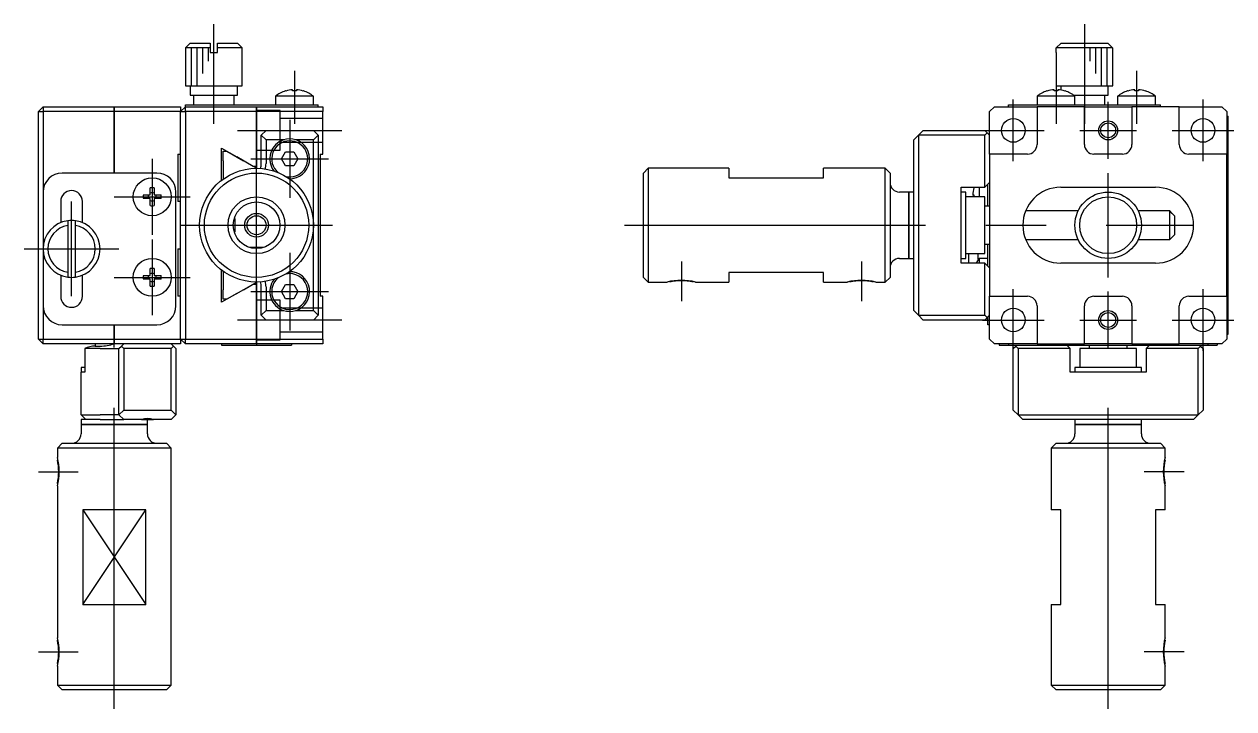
# Model space of a CAD drawing. Extents: x -71 to 199, y -105 to 73.
# Drawn here: x 71.9 to 199.5, y -51 to 21.2 of the extents above; entities that cross this region are included whole.
import ezdxf

# ---------------------------------------------------------------- set-up
doc = ezdxf.new("R2010")
doc.units = 0
doc.linetypes.add('CENTER', pattern=[50.8, 31.75, -6.35, 6.35, -6.35])
doc.linetypes.add('DASHED', pattern=[19.05, 12.7, -6.35])
doc.layers.get('0').update_dxf_attribs({"linetype": 'CONTINUOUS'})
doc.layers.add('CENTER', color=1, linetype='CENTER')

msp = doc.modelspace()

# ---------------------------------------------------------------- linework, layer by layer
at = {"color": 7, "linetype": 'CONTINUOUS'}
for p, q in [((89.42, 19.2), (88.92, 18.7)), ((89.42, 19.2), (91.52, 19.2)), ((91.52, 19.2), (91.52, 18.7)), ((92.32, 19.2), (94.42, 19.2)), ((92.32, 18.7), (92.32, 19.2)), ((94.92, 18.7), (94.42, 19.2)), ((180.73, 18.7), (181.24, 19.2)), ((181.24, 19.2), (186.17, 19.2)), ((186.17, 19.2), (186.68, 18.7)), ((88.92, 18.7), (88.92, 14.7)), ((91.52, 18.7), (88.92, 18.7)), ((89.52, 18.7), (89.52, 14.7)), ((90.12, 18.7), (90.12, 14.7)), ((90.72, 18.7), (90.72, 16)), ((91.32, 18.7), (91.32, 17.3)), ((91.52, 18.7), (91.52, 18.2)), ((91.52, 18.2), (92.32, 18.2)), ((94.92, 18.7), (92.32, 18.7)), ((92.32, 18.2), (92.32, 18.7)), ((94.92, 14.7), (94.92, 18.7)), ((180.71, 18.2), (180.71, 14.7)), ((180.71, 18.2), (180.73, 18.2)), ((186.68, 18.7), (180.73, 18.7)), ((180.73, 18.2), (180.73, 18.7)), ((184.31, 17.3), (184.31, 18.7)), ((184.91, 16), (184.91, 18.7)), ((185.51, 14.7), (185.51, 18.7)), ((186.11, 14.7), (186.11, 18.7)), ((186.68, 18.7), (186.68, 18.2)), ((186.68, 18.2), (186.71, 18.2)), ((186.71, 14.7), (186.71, 18.2)), ((88.92, 14.7), (91.92, 14.7)), ((89.42, 14.7), (89.42, 13.7)), ((91.92, 14.7), (94.92, 14.7)), ((94.42, 13.7), (94.42, 14.7)), ((99.5, 14.16), (99.47, 14.16)), ((100.22, 14.16), (100.22, 14.29)), ((100.62, 14.16), (100.22, 14.16)), ((100.62, 14.29), (100.62, 14.16)), ((101.37, 14.16), (101.35, 14.16)), ((179.78, 14.16), (179.76, 14.16)), ((180.51, 14.16), (180.51, 14.29)), ((180.91, 14.16), (180.51, 14.16)), ((180.71, 14.7), (186.71, 14.7)), ((180.91, 14.29), (180.91, 14.16)), ((181.21, 14.7), (181.21, 14.25)), ((181.66, 14.16), (181.63, 14.16)), ((186.21, 13.7), (186.21, 14.7)), ((188.28, 14.16), (188.26, 14.16)), ((189.01, 14.16), (189.01, 14.29)), ((189.41, 14.16), (189.01, 14.16)), ((189.41, 14.29), (189.41, 14.16)), ((190.16, 14.16), (190.13, 14.16)), ((89.42, 13.7), (91.92, 13.7)), ((89.77, 13.7), (89.77, 12.7)), ((91.92, 13.7), (94.42, 13.7)), ((94.07, 12.7), (94.07, 13.7)), ((102.42, 13.6), (98.42, 13.6)), ((98.42, 13.6), (98.42, 12.7)), ((102.42, 12.7), (102.42, 13.6)), ((180.71, 13.6), (178.71, 13.6)), ((178.71, 13.6), (178.71, 12.7)), ((182.71, 13.6), (180.71, 13.6)), ((182.57, 13.7), (186.21, 13.7)), ((182.71, 12.7), (182.71, 13.6)), ((185.86, 12.7), (185.86, 13.7)), ((189.21, 13.6), (187.21, 13.6)), ((187.21, 13.6), (187.21, 12.7)), ((191.21, 13.6), (189.21, 13.6)), ((191.21, 12.7), (191.21, 13.6)), ((73.92, 12.5), (73.42, 12)), ((73.42, -12), (73.42, 12)), ((73.42, 12), (73.92, 12)), ((73.92, 12.5), (81.42, 12.5)), ((73.92, 12.5), (73.92, 12)), ((73.92, 12), (73.92, -8.5)), ((81.42, 12), (73.92, 12)), ((81.42, 12.5), (88.42, 12.5)), ((81.42, 12.5), (81.42, 12)), ((81.42, 12), (81.42, 12.5)), ((81.42, 5.5), (81.42, 12)), ((81.42, 12), (81.42, 5.5)), ((88.42, 12), (81.42, 12)), ((88.42, 12), (88.92, 12.5)), ((88.42, 12.5), (88.42, 12)), ((88.42, 7.5), (88.42, 12)), ((88.42, 12), (88.92, 12)), ((88.92, 12.7), (90.92, 12.7)), ((88.92, 12.5), (88.92, 12.7)), ((88.92, 12.5), (96.42, 12.5)), ((88.92, 12), (88.92, 12.5)), ((96.42, 12), (88.92, 12)), ((88.92, 12), (88.92, -12)), ((90.92, 12.7), (100.92, 12.7)), ((96.42, 12.5), (103.42, 12.5)), ((96.42, 12.5), (96.42, 12)), ((96.42, 12), (96.42, 12.5)), ((96.42, 7.2), (96.42, 12)), ((96.42, 12), (96.42, 7.2)), ((103.42, 12), (96.42, 12)), ((100.92, 12.7), (102.92, 12.7)), ((102.92, 12.5), (102.92, 12.7)), ((103.42, 12.5), (103.42, 12)), ((103.42, 7.5), (103.42, 12)), ((174.21, 12.5), (173.71, 12)), ((173.71, 7.5), (173.71, 12)), ((174.21, 12.5), (178.71, 12.5)), ((175.71, 12.7), (177.71, 12.7)), ((175.71, 12.5), (175.71, 12.7)), ((177.71, 12.7), (189.71, 12.7)), ((178.71, 12.5), (178.71, 8.5)), ((183.71, 12.5), (178.71, 12.5)), ((183.71, 8.5), (183.71, 12.5)), ((183.71, 12.5), (188.71, 12.5)), ((193.71, 12.5), (188.71, 12.5)), ((188.71, 12.5), (188.71, 8.5)), ((189.71, 12.7), (191.71, 12.7)), ((191.71, 12.5), (191.71, 12.7)), ((193.71, 8.5), (193.71, 12.5)), ((193.71, 12.5), (198.21, 12.5)), ((198.71, 12), (198.21, 12.5)), ((198.71, 12), (198.71, 7.5)), ((198.71, 11.5), (198.86, 11.5)), ((198.86, 10.51), (198.86, 11.5)), ((198.71, 10.5), (198.86, 10.5)), ((198.86, -10.5), (198.86, 10.5)), ((97.42, 10), (96.92, 9.5)), ((96.92, 6.5), (96.92, 9.5)), ((96.92, 9.5), (97.42, 9)), ((97.42, 10), (102.42, 10)), ((99.28, 9), (97.42, 9)), ((97.42, 9), (97.42, 6.5)), ((102.42, 9), (100.56, 9)), ((102.92, 9.5), (102.42, 10)), ((102.42, 9), (102.92, 9.5)), ((102.42, 0), (102.42, 9)), ((102.92, 9.5), (102.92, -9.5)), ((165.71, 9), (166.21, 9.5)), ((165.71, -9), (165.71, 9)), ((166.21, 9.5), (166.71, 10)), ((173.21, 9.5), (166.21, 9.5)), ((166.21, 9.5), (166.21, -9.5)), ((166.71, 10), (173.21, 10)), ((173.21, 10), (173.46, 9.75)), ((173.21, 9.5), (173.46, 9.75)), ((173.21, 4), (173.21, 9.5)), ((173.46, 9.75), (173.71, 9.5)), ((92.72, 8.13), (94.34, 7.2)), ((92.72, 4.72), (92.72, 8.13)), ((92.92, 7.8), (93.3, 7.8)), ((92.92, 6.8), (92.92, 7.8)), ((93.3, 7.8), (95.04, 6.8)), ((99.06, 7), (99.49, 7.75)), ((99.49, 7.75), (100.36, 7.75)), ((100.36, 7.75), (100.79, 7)), ((88.12, 7.5), (88.12, 2.5)), ((88.12, 7.5), (88.42, 7.5)), ((88.42, 2.5), (88.42, 7.5)), ((92.92, 6.8), (92.92, 4.87)), ((96.07, 6.2), (94.34, 7.2)), ((96.42, 6), (95.04, 6.8)), ((96.42, 7.2), (96.42, 6)), ((99.49, 6.25), (99.06, 7)), ((100.79, 7), (100.36, 6.25)), ((103.12, 7.5), (103.12, -7.5)), ((103.12, 7.5), (103.42, 7.5)), ((173.71, 7.5), (173.71, -7.5)), ((177.71, 7.5), (173.71, 7.5)), ((187.71, 7.5), (184.71, 7.5)), ((198.71, 7.5), (194.71, 7.5)), ((198.71, -7.5), (198.71, 7.5)), ((85.92, 5.5), (75.92, 5.5)), ((96.42, 6.2), (96.08, 6.2)), ((100.36, 6.25), (99.49, 6.25)), ((137.71, 6), (137.21, 5.5)), ((137.21, -5.5), (137.21, 5.5)), ((137.71, 6), (137.71, -6)), ((146.21, 6), (137.71, 6)), ((146.21, 6), (146.21, 5)), ((162.71, 6), (156.21, 6)), ((156.21, 5), (156.21, 6)), ((162.71, -6), (162.71, 6)), ((163.21, 5.5), (162.71, 6)), ((163.21, 5.5), (163.21, -5.5)), ((85.22, 3.2), (85.22, 3.93)), ((85.62, 3.93), (85.62, 3.2)), ((146.21, 5), (156.21, 5)), ((170.71, 4), (173.21, 4)), ((170.71, -4), (170.71, 4)), ((172.05, 3.95), (172.05, 3.93)), ((172.61, 4), (172.61, 3)), ((173.71, 4.5), (173.21, 4)), ((173.51, 3.5), (173.51, 4.3)), ((181.21, 4), (191.21, 4)), ((84.5, 3.2), (85.22, 3.2)), ((85.22, 2.8), (84.5, 2.8)), ((85.22, 2.07), (85.22, 2.8)), ((85.62, 3.2), (86.35, 3.2)), ((86.35, 2.8), (85.62, 2.8)), ((85.62, 2.8), (85.62, 2.07)), ((87.92, -8.5), (87.92, 3.5)), ((165.21, 3.5), (164.21, 3.5)), ((165.21, 0), (165.21, 3.5)), ((165.21, 3.5), (165.21, 0)), ((165.71, 3.5), (165.21, 3.5)), ((171.21, 3.5), (170.71, 3.5)), ((171.21, 0), (171.21, 3.5)), ((173.21, 3), (171.21, 3)), ((171.92, 3.2), (172.05, 3.2)), ((172.05, 3.2), (172.05, 3)), ((173.21, -3), (173.21, 3)), ((173.51, 2), (173.51, 3.5)), ((75.77, 2.5), (75.77, 0.27)), ((78.07, 0.27), (78.07, 2.5)), ((88.42, 2.5), (88.12, 2.5)), ((88.42, -2.5), (88.42, 2.5)), ((90.61, 1.5), (90.61, 1.5)), ((173.71, 2), (173.21, 2)), ((183.04, 1.5), (177.5, 1.5)), ((183.04, 1.5), (183.04, 1.5)), ((183.04, 1.5), (183.04, 1.5)), ((192.71, 1.5), (189.37, 1.5)), ((192.71, 0), (192.71, 1.5)), ((192.96, 1.25), (192.71, 1.5)), ((76.52, 0.47), (76.52, -0.03)), ((77.32, -0.03), (77.32, 0.47)), ((94.13, 0.7), (94.13, -0.7)), ((102.42, -9), (102.42, 0)), ((165.21, -3.5), (165.21, 0)), ((165.21, 0), (165.21, -3.5)), ((171.21, -3.5), (171.21, 0)), ((192.71, -1.5), (192.71, 0)), ((193.21, 1), (192.96, 1.25)), ((193.21, 1), (193.21, 0)), ((193.21, 0), (193.21, -1)), ((76.52, -0.03), (76.52, -4.97)), ((77.32, -4.97), (77.32, -0.03)), ((192.71, -1.5), (192.96, -1.25)), ((192.96, -1.25), (193.21, -1)), ((88.12, -2.5), (88.42, -2.5)), ((88.12, -2.5), (88.12, -7.5)), ((88.42, -7.5), (88.42, -2.5)), ((95.72, -2.31), (97.12, -2.31)), ((173.21, -2), (173.71, -2)), ((173.51, -4.3), (173.51, -2)), ((177.5, -1.5), (183.04, -1.5)), ((183.04, -1.5), (183.04, -1.5)), ((189.37, -1.5), (192.71, -1.5)), ((164.21, -3.5), (165.21, -3.5)), ((165.21, -3.5), (165.71, -3.5)), ((170.71, -3.5), (171.21, -3.5)), ((171.21, -3), (173.21, -3)), ((171.51, -4), (171.51, -3)), ((172.51, -3.63), (172.51, -3)), ((173.51, -3.5), (172.61, -3.5)), ((172.61, -3.5), (172.61, -4)), ((76.52, -4.97), (76.52, -5.47)), ((77.32, -5.47), (77.32, -4.97)), ((85.22, -5.3), (85.22, -4.57)), ((85.62, -4.57), (85.62, -5.3)), ((92.72, -8.13), (92.72, -4.72)), ((92.92, -4.87), (92.92, -6.8)), ((156.21, -5), (146.21, -5)), ((146.21, -5), (146.21, -6)), ((156.21, -6), (156.21, -5)), ((173.21, -4), (170.71, -4)), ((173.21, -9.5), (173.21, -4)), ((173.21, -4), (173.71, -4.5)), ((191.21, -4), (181.21, -4)), ((75.77, -5.27), (75.77, -7.5)), ((78.07, -7.5), (78.07, -5.27)), ((84.5, -5.3), (85.22, -5.3)), ((85.22, -5.7), (84.5, -5.7)), ((85.22, -6.43), (85.22, -5.7)), ((85.62, -5.3), (86.35, -5.3)), ((85.62, -5.7), (85.62, -6.43)), ((86.35, -5.7), (85.62, -5.7)), ((94.34, -7.2), (96.07, -6.2)), ((95.04, -6.8), (96.42, -6)), ((96.08, -6.2), (96.42, -6.2)), ((96.42, -6), (96.42, -7.2)), ((99.06, -7), (99.49, -6.25)), ((99.49, -6.25), (100.36, -6.25)), ((100.36, -6.25), (100.79, -7)), ((137.21, -5.5), (137.71, -6)), ((137.71, -6), (139.71, -6)), ((142.71, -6), (146.21, -6)), ((156.21, -6), (158.71, -6)), ((161.71, -6), (162.71, -6)), ((162.71, -6), (163.21, -5.5)), ((88.42, -7.5), (88.12, -7.5)), ((88.42, -12), (88.42, -7.5)), ((94.34, -7.2), (92.72, -8.13)), ((92.92, -7.8), (92.92, -6.8)), ((95.04, -6.8), (93.3, -7.8)), ((96.42, -12), (96.42, -7.2)), ((96.42, -7.2), (96.42, -12)), ((96.92, -9.5), (96.92, -6.5)), ((97.42, -6.5), (97.42, -9)), ((99.49, -7.75), (99.06, -7)), ((100.79, -7), (100.36, -7.75)), ((103.42, -7.5), (103.12, -7.5)), ((103.42, -12), (103.42, -7.5)), ((173.71, -12), (173.71, -7.5)), ((173.71, -7.5), (177.71, -7.5)), ((184.71, -7.5), (187.71, -7.5)), ((194.71, -7.5), (198.71, -7.5)), ((198.71, -7.5), (198.71, -12)), ((73.92, -8.5), (73.92, -12)), ((93.3, -7.8), (92.92, -7.8)), ((100.36, -7.75), (99.49, -7.75)), ((178.71, -8.5), (178.71, -12.5)), ((183.71, -12.5), (183.71, -8.5)), ((188.71, -8.5), (188.71, -12.5)), ((193.71, -12.5), (193.71, -8.5)), ((97.42, -9), (96.92, -9.5)), ((96.92, -9.5), (97.42, -10)), ((97.42, -9), (99.28, -9)), ((102.42, -10), (97.42, -10)), ((100.56, -9), (102.42, -9)), ((102.92, -9.5), (102.42, -9)), ((102.42, -10), (102.92, -9.5)), ((166.21, -9.5), (165.71, -9)), ((166.21, -9.5), (173.21, -9.5)), ((166.71, -10), (166.21, -9.5)), ((173.21, -10), (166.71, -10)), ((173.46, -9.75), (173.21, -9.5)), ((173.46, -9.75), (173.21, -10)), ((173.71, -9.5), (173.46, -9.75)), ((173.51, -10.5), (173.51, -9.7)), ((75.92, -10.5), (85.92, -10.5)), ((81.42, -10.5), (81.42, -12)), ((81.42, -12), (81.42, -10.5)), ((173.71, -10.5), (173.51, -10.5)), ((198.71, -10.5), (198.86, -10.5)), ((198.86, -11.5), (198.86, -10.51)), ((73.42, -12), (73.92, -12.5)), ((73.42, -12), (73.92, -12)), ((73.92, -12), (81.42, -12)), ((73.92, -12.5), (73.92, -12)), ((81.42, -12.5), (73.92, -12.5)), ((79.42, -12.5), (79.42, -12.75)), ((79.42, -12.75), (79.92, -12.75)), ((81.42, -12), (88.42, -12)), ((81.42, -12), (81.42, -12.5)), ((81.42, -12.5), (81.42, -12)), ((88.42, -12.5), (81.42, -12.5)), ((81.92, -13), (82.17, -12.75)), ((82.17, -12.75), (82.42, -12.5)), ((82.42, -13), (82.17, -12.75)), ((87.67, -12.75), (87.42, -12.5)), ((87.42, -13), (87.67, -12.75)), ((87.92, -13), (87.67, -12.75)), ((88.92, -12.5), (88.42, -12)), ((88.42, -12), (88.92, -12)), ((88.42, -12), (88.42, -12.5)), ((88.92, -12), (96.42, -12)), ((88.92, -12.5), (88.92, -12)), ((96.42, -12.5), (88.92, -12.5)), ((92.72, -12.5), (92.72, -12.65)), ((92.72, -12.65), (96.42, -12.65)), ((96.42, -12), (103.42, -12)), ((96.42, -12), (96.42, -12.5)), ((96.42, -12.5), (96.42, -12)), ((103.42, -12.5), (96.42, -12.5)), ((96.42, -12.5), (96.42, -12.65)), ((96.42, -12.65), (100.12, -12.65)), ((100.12, -12.5), (100.12, -12.65)), ((103.42, -12), (103.42, -12.5)), ((173.71, -12), (174.21, -12.5)), ((178.71, -12.5), (174.21, -12.5)), ((174.71, -12.5), (174.71, -12.65)), ((174.71, -12.65), (175.7, -12.65)), ((175.71, -12.5), (175.71, -12.65)), ((175.71, -12.65), (196.71, -12.65)), ((176.21, -13), (176.46, -12.75)), ((176.46, -12.75), (176.56, -12.65)), ((176.71, -13), (176.46, -12.75)), ((178.71, -12.5), (183.71, -12.5)), ((181.86, -12.65), (182.21, -13)), ((188.71, -12.5), (183.71, -12.5)), ((184.21, -12.65), (184.21, -13)), ((188.21, -13), (188.21, -12.65)), ((188.71, -12.5), (193.71, -12.5)), ((190.21, -13), (190.56, -12.65)), ((198.21, -12.5), (193.71, -12.5)), ((195.96, -12.75), (195.71, -13)), ((195.86, -12.65), (195.96, -12.75)), ((195.96, -12.75), (196.21, -13)), ((196.71, -12.5), (196.71, -12.65)), ((196.72, -12.65), (197.71, -12.65)), ((197.71, -12.5), (197.71, -12.65)), ((198.21, -12.5), (198.71, -12)), ((198.71, -11.5), (198.86, -11.5)), ((79.42, -13), (78.31, -13)), ((78.31, -13), (78.31, -15.5)), ((79.92, -13), (79.42, -13)), ((79.92, -13), (81.92, -13)), ((81.92, -20), (81.92, -13)), ((82.42, -13), (82.42, -19.5)), ((87.42, -13), (82.42, -13)), ((87.42, -19.5), (87.42, -13)), ((87.92, -13), (87.92, -20)), ((176.21, -19.5), (176.21, -13)), ((176.71, -13), (176.71, -20)), ((182.21, -13), (176.71, -13)), ((182.21, -15.5), (182.21, -13)), ((189.21, -13), (183.21, -13)), ((183.21, -13), (183.21, -15)), ((189.21, -15), (189.21, -13)), ((195.71, -13), (190.21, -13)), ((190.21, -13), (190.21, -15.5)), ((195.71, -20), (195.71, -13)), ((196.21, -13), (196.21, -19.5)), ((77.92, -15), (77.92, -15.5)), ((78.31, -15), (77.92, -15)), ((186.21, -15), (182.71, -15)), ((182.71, -15), (182.71, -15.5)), ((189.71, -15), (186.21, -15)), ((189.71, -15.5), (189.71, -15)), ((77.92, -20), (77.92, -15.5)), ((78.31, -15.5), (77.92, -15.5)), ((190.21, -15.5), (182.21, -15.5)), ((77.92, -20), (79.42, -20)), ((77.92, -20), (78.42, -20.5)), ((79.42, -20), (79.92, -20)), ((81.92, -20), (79.92, -20)), ((82.42, -19.5), (81.92, -20)), ((81.92, -20), (82.42, -20.5)), ((82.42, -19.5), (87.42, -19.5)), ((87.92, -20), (87.42, -19.5)), ((87.42, -20.5), (87.92, -20)), ((176.71, -20), (176.21, -19.5)), ((176.71, -20), (195.71, -20)), ((177.21, -20.5), (176.71, -20)), ((195.71, -20), (195.21, -20.5)), ((196.21, -19.5), (195.71, -20)), ((77.92, -20.5), (77.92, -21)), ((78.42, -20.5), (77.92, -20.5)), ((84.92, -21), (77.92, -21)), ((77.92, -21), (84.92, -21)), ((77.92, -21), (77.92, -22)), ((79.42, -20.5), (78.42, -20.5)), ((79.92, -20.5), (79.42, -20.5)), ((79.92, -20.5), (82.42, -20.5)), ((84.28, -20.5), (82.42, -20.5)), ((84.28, -20.5), (84.92, -20.5)), ((84.92, -21), (84.92, -20.5)), ((84.92, -20.5), (85.56, -20.5)), ((84.92, -22), (84.92, -21)), ((87.42, -20.5), (85.56, -20.5)), ((195.21, -20.5), (177.21, -20.5)), ((182.71, -20.5), (182.71, -21)), ((186.21, -21), (182.71, -21)), ((182.71, -21), (186.21, -21)), ((182.71, -21), (182.71, -22)), ((189.71, -21), (186.21, -21)), ((186.21, -21), (189.71, -21)), ((189.71, -21), (189.71, -20.5)), ((189.71, -22), (189.71, -21)), ((75.92, -23), (75.42, -23.5)), ((87.42, -23.5), (75.42, -23.5)), ((75.42, -23.5), (75.42, -24.5)), ((75.92, -23), (86.92, -23)), ((87.42, -23.5), (86.92, -23)), ((87.42, -48.5), (87.42, -23.5)), ((180.71, -23), (180.21, -23.5)), ((192.21, -23.5), (180.21, -23.5)), ((180.21, -23.5), (180.21, -30)), ((180.71, -23), (191.71, -23)), ((192.21, -23.5), (191.71, -23)), ((192.21, -24.5), (192.21, -23.5)), ((75.42, -27.5), (75.42, -43.5)), ((192.21, -30), (192.21, -27.5)), ((84.74, -30), (78.11, -30)), ((78.11, -30), (78.11, -40)), ((84.74, -40), (84.74, -30)), ((181.21, -30), (180.21, -30)), ((181.21, -40), (181.21, -30)), ((191.21, -30), (191.21, -40)), ((192.21, -30), (191.21, -30)), ((78.11, -40), (84.74, -40)), ((180.21, -40), (180.21, -48.5)), ((180.21, -40), (181.21, -40)), ((191.21, -40), (192.21, -40)), ((192.21, -43.5), (192.21, -40)), ((75.42, -46.5), (75.42, -48.5)), ((192.21, -48.5), (192.21, -46.5)), ((75.42, -48.5), (87.42, -48.5)), ((75.42, -48.5), (75.92, -49)), ((86.92, -49), (75.92, -49)), ((86.92, -49), (87.42, -48.5)), ((180.21, -48.5), (192.21, -48.5)), ((180.21, -48.5), (180.71, -49)), ((191.71, -49), (180.71, -49)), ((191.71, -49), (192.21, -48.5))]:
    msp.add_line(p, q, dxfattribs=at)
at = {"color": 3, "linetype": 'DASHED'}
for p, q in [((98.92, 12.1), (96.42, 12.1)), ((98.92, 7.9), (98.92, 12.1)), ((103.42, 11.25), (98.92, 11.25)), ((96.42, 7.9), (98.92, 7.9)), ((98.92, 8.75), (103.42, 8.75)), ((98.92, -7.9), (96.42, -7.9)), ((98.92, -12.1), (98.92, -7.9)), ((103.42, -8.75), (98.92, -8.75)), ((98.92, -11.25), (103.42, -11.25)), ((96.42, -12.1), (98.92, -12.1))]:
    msp.add_line(p, q, dxfattribs=at)
at = {"color": 3, "linetype": 'CONTINUOUS'}
for p, q in [((78.11, -40), (84.74, -30)), ((78.11, -30), (84.74, -40))]:
    msp.add_line(p, q, dxfattribs=at)
at = {"color": 7, "linetype": 'CONTINUOUS'}
for centre, radius in [((176.21, 10), 1.25), ((186.21, 10), 0.783), ((196.21, 10), 1.25), ((96.42, 0), 6), ((96.42, 0), 5.5), ((85.42, 3), 2), ((186.21, 0), 3.5), ((186.21, 0), 3), ((96.42, 0), 2.46), ((96.42, 0), 1.25), ((96.42, 0), 1), ((85.42, -5.5), 2), ((176.21, -10), 1.25), ((196.21, -10), 1.25), ((186.21, -10), 0.783)]:
    msp.add_circle(centre, radius, dxfattribs=at)
at = {"color": 3, "linetype": 'CONTINUOUS'}
for centre, radius in [((186.21, 10), 1), ((96.42, 0), 3), ((186.21, -10), 1)]:
    msp.add_circle(centre, radius, dxfattribs=at)
at = {"color": 7, "linetype": 'CONTINUOUS'}
for centre, radius, start, end in [((100.42, 11.1), 3.2, 107.27, 128.6822), ((100.42, 11.1), 3.19, 93.5904, 106.9053), ((100.42, 11.1), 3.19, 73.0947, 86.4096), ((100.42, 11.1), 3.2, 51.3178, 72.73), ((180.71, 11.1), 3.2, 107.27, 128.6822), ((180.71, 11.1), 3.19, 93.5904, 106.9053), ((180.71, 11.1), 3.19, 73.0947, 86.4096), ((180.71, 11.1), 3.2, 51.3178, 72.73), ((189.21, 11.1), 3.2, 107.27, 128.6822), ((189.21, 11.1), 3.19, 93.5904, 106.9053), ((189.21, 11.1), 3.19, 73.0947, 86.4096), ((189.21, 11.1), 3.2, 51.3178, 72.73), ((99.92, 7), 2.1, 107.7528, 217.9019), ((99.92, 7), 2.1, 72.2472, 107.7528), ((99.92, 7), 2.1, 268.968, 72.2472), ((99.92, 7), 1.9, 90, 229.4644), ((99.92, 7), 1.9, 257.4055, 90), ((177.71, 8.5), 1, 270, 0), ((184.71, 8.5), 1, 180, 270), ((187.71, 8.5), 1, 270, 0), ((194.71, 8.5), 1, 180, 270), ((94.92, 6.5), 2, 345.0604, 0), ((94.92, 6.5), 2.5, 346.7488, 0), ((75.92, 3.5), 2, 90, 180), ((85.92, 3.5), 2, 0, 90), ((85.42, 3), 0.95, 77.8468, 102.1532), ((164.21, 4.5), 1, 180, 270), ((175.11, 3), 3.19, 163.0947, 176.4096), ((175.11, 3), 3.2, 161.79, 162.73), ((181.21, 0), 4, 90, 270), ((191.21, 0), 4, 270, 90), ((76.92, 2.5), 1.15, 0, 180), ((85.42, 3), 0.95, 167.8468, 192.1532), ((85.42, 3), 0.435, 152.6335, 207.3665), ((85.42, 3), 0.435, 62.6335, 117.3665), ((85.42, 3), 0.435, 242.6335, 297.3665), ((85.42, 3), 0.435, 332.6335, 27.3665), ((85.42, 3), 0.95, 347.8468, 12.1532), ((85.42, 3), 0.95, 257.8468, 282.1532), ((76.92, -2.5), 3, 97.6623, 262.3377), ((76.92, -2.5), 3, 82.3377, 97.6623), ((76.92, -2.5), 3, 277.6623, 82.3377), ((76.92, -2.5), 2.5, 99.2069, 260.7931), ((76.92, -2.5), 2.5, 279.2069, 80.7931), ((164.21, -4.5), 1, 90, 180), ((175.11, -5.5), 3.2, 141.3178, 152.0468), ((85.42, -5.5), 0.95, 77.8468, 102.1532), ((85.42, -5.5), 0.435, 62.6335, 117.3665), ((99.92, -7), 1.9, 130.5356, 90), ((99.92, -7), 1.9, 90, 102.5945), ((99.92, -7), 2.1, 287.7528, 91.032), ((76.92, -2.5), 3, 262.3377, 277.6623), ((85.42, -5.5), 0.95, 167.8468, 192.1532), ((85.42, -5.5), 0.435, 152.6335, 207.3665), ((85.42, -5.5), 0.435, 242.6335, 297.3665), ((85.42, -5.5), 0.435, 332.6335, 27.3665), ((85.42, -5.5), 0.95, 347.8468, 12.1532), ((94.92, -6.5), 2, 0, 14.9396), ((94.92, -6.5), 2.5, 0, 13.2512), ((99.92, -7), 2.1, 142.0981, 252.2472), ((141.21, -11.67), 5.81, 77.7753, 102.2247), ((160.21, -11.67), 5.81, 77.7753, 102.2247), ((76.92, -7.5), 1.15, 180, 0), ((85.42, -5.5), 0.95, 257.8468, 282.1532), ((177.71, -8.5), 1, 0, 90), ((184.71, -8.5), 1, 90, 180), ((187.71, -8.5), 1, 0, 90), ((194.71, -8.5), 1, 90, 180), ((75.92, -8.5), 2, 180, 270), ((85.92, -8.5), 2, 270, 0), ((99.92, -7), 2.1, 252.2472, 287.7528), ((79.45, -15.49), 2.74, 90.5488, 114.6599), ((79.91, -8.03), 4.72, 270.1862, 288.7385), ((84.92, -22.5), 2.1, 72.2472, 107.7528), ((76.92, -22), 1, 270, 0), ((85.92, -22), 1, 180, 270), ((181.71, -22), 1, 270, 0), ((190.71, -22), 1, 180, 270), ((69.75, -26), 5.81, 347.7758, 12.2242), ((197.88, -26), 5.81, 167.7758, 192.2242), ((69.75, -45), 5.81, 347.7758, 12.2242), ((197.88, -45), 5.81, 167.7758, 192.2242)]:
    msp.add_arc(centre, radius, start, end, dxfattribs=at)
at = {"color": 3, "linetype": 'CONTINUOUS'}
for centre, radius, start, end in [((141.21, -11.88), 6.07, 75.6813, 104.3187), ((160.21, -11.88), 6.07, 75.6813, 104.3187), ((69.61, -26), 6, 345.5273, 14.4727), ((198.02, -26), 6, 165.5273, 194.4727), ((69.61, -45), 6, 345.5273, 14.4727), ((198.02, -45), 6, 165.5273, 194.4727)]:
    msp.add_arc(centre, radius, start, end, dxfattribs=at)
at = {"layer": 'CENTER', "color": 1, "linetype": 'CENTER'}
for p, q in [((91.92, 10.7), (91.92, 21.2)), ((183.71, 21.2), (183.71, 10.7)), ((100.42, 16.29), (100.42, 10.7)), ((180.71, 16.29), (180.71, 10.7)), ((189.21, 16.29), (189.21, 10.7)), ((176.21, 6.75), (176.21, 13.25)), ((186.21, 7), (186.21, 13)), ((196.21, 6.75), (196.21, 13.25)), ((99.92, 11.1), (99.92, 2.9)), ((94.42, 10), (105.42, 10)), ((96.42, -10.2), (96.42, 10.2)), ((172.96, 10), (179.46, 10)), ((183.21, 10), (189.21, 10)), ((192.96, 10), (199.46, 10)), ((85.42, 7), (85.42, -1)), ((95.82, 7), (104.02, 7)), ((186.21, -5.5), (186.21, 5.5)), ((81.42, 3), (89.42, 3)), ((76.92, -7.5), (76.92, 2.5)), ((88.42, 0), (104.42, 0)), ((135.21, 0), (195.21, 0)), ((71.92, -2.5), (81.92, -2.5)), ((85.42, -1.5), (85.42, -9.5)), ((99.92, -2.9), (99.92, -11.1)), ((141.21, -3.81), (141.21, -8)), ((160.21, -3.81), (160.21, -8)), ((81.42, -5.5), (89.42, -5.5)), ((95.82, -7), (104.02, -7)), ((176.21, -13.25), (176.21, -6.75)), ((186.21, -13), (186.21, -7)), ((196.21, -13.25), (196.21, -6.75)), ((105.42, -10), (94.42, -10)), ((172.96, -10), (179.46, -10)), ((183.21, -10), (189.21, -10)), ((192.96, -10), (199.46, -10)), ((81.42, -51), (81.42, -10.5)), ((186.21, -51), (186.21, -10.65)), ((73.42, -26), (77.61, -26)), ((194.21, -26), (190.02, -26)), ((73.42, -45), (77.61, -45)), ((194.21, -45), (190.02, -45))]:
    msp.add_line(p, q, dxfattribs=at)

doc.saveas('drawing.dxf')
